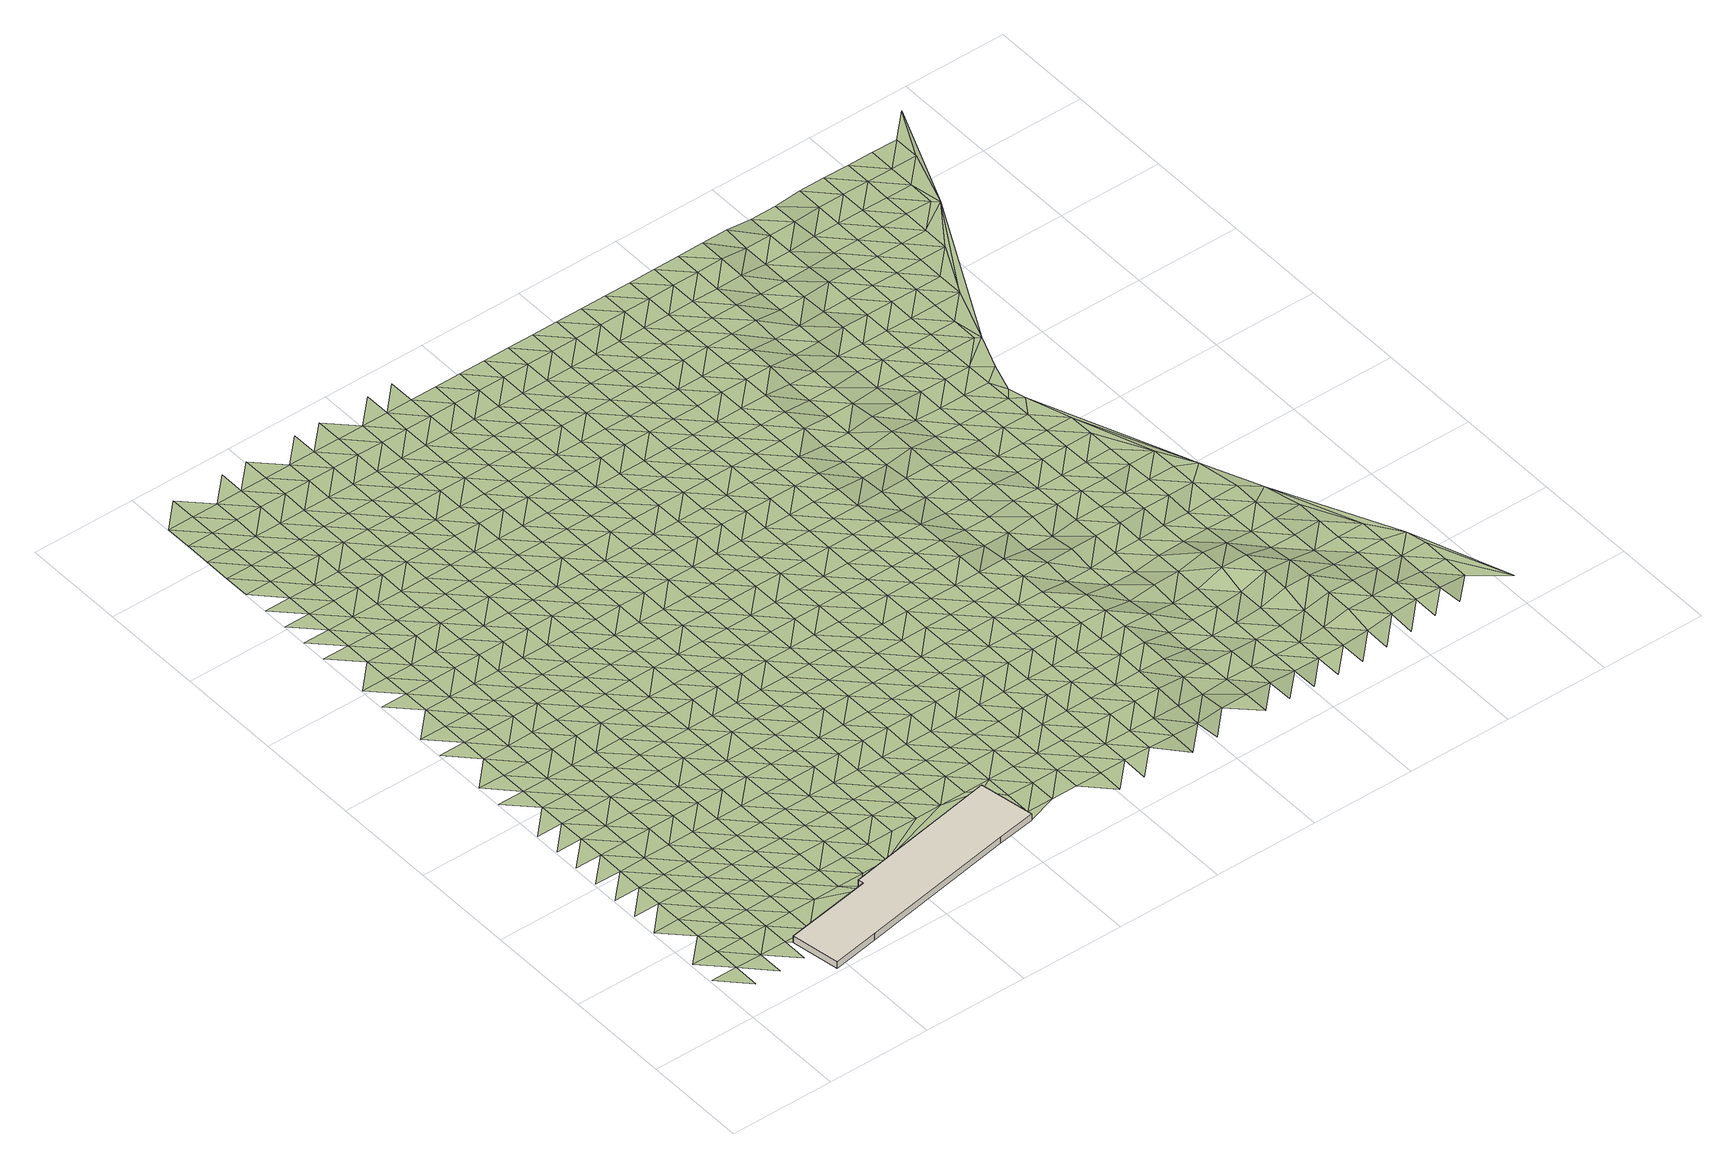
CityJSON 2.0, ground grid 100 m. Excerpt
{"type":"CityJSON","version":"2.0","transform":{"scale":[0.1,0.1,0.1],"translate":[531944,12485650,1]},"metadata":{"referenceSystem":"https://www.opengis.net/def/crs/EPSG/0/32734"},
"CityObjects":{
"building1":{"type":"Building","attributes":{"building":"industrial","building:levels":2,"building_height":6.9,"plus_code":"4FRW3FCF+R7P","ground_height":4.25,"roof_height":11.15},"geometry":[{"type":"Solid","lod":"1","boundaries":[[[[0,1,2,3]],[[1,4,5,2]],[[4,6,7,5]],[[6,8,9,7]],[[8,10,11,9]],[[10,12,13,11]],[[12,14,15,13]],[[14,0,3,15]],[[3,2,5,7,9,11,13,15]],[[14,12,10,8,6,4,1,0]]]]}]},
"terrain1":{"type":"TINRelief","geometry":[{"type":"CompositeSurface","lod":"1","boundaries":[[[16,17,18]],[[19,20,16]],[[20,19,21]],[[16,22,19]],[[23,21,24]],[[22,16,25]],[[23,24,26]],[[19,27,21]],[[27,19,22]],[[28,26,29]],[[24,21,30]],[[30,21,27]],[[31,29,32]],[[24,33,26]],[[33,24,30]],[[34,27,22]],[[35,32,36]],[[37,38,22]],[[26,39,29]],[[30,27,34]],[[39,26,33]],[[22,38,34]],[[40,41,36]],[[29,42,32]],[[33,30,43]],[[42,29,39]],[[44,45,40]],[[34,43,30]],[[32,46,36]],[[39,33,47]],[[46,32,42]],[[48,38,12]],[[38,48,34]],[[49,50,44]],[[33,43,47]],[[36,51,40]],[[42,39,52]],[[46,51,36]],[[43,34,53]],[[47,52,39]],[[40,54,44]],[[49,55,56]],[[53,34,48]],[[46,42,57]],[[54,40,51]],[[47,43,58]],[[52,57,42]],[[44,59,49]],[[55,60,61]],[[53,58,43]],[[59,44,54]],[[51,46,62]],[[63,52,47]],[[61,60,64]],[[57,65,46]],[[55,49,66]],[[58,63,47]],[[51,62,54]],[[48,67,53]],[[66,49,59]],[[46,65,62]],[[68,48,12]],[[57,52,69]],[[60,55,70]],[[58,53,67]],[[71,72,64]],[[63,69,52]],[[70,55,66]],[[59,54,73]],[[74,65,57]],[[54,62,75]],[[60,76,64]],[[63,58,77]],[[78,79,71]],[[69,74,57]],[[66,59,73]],[[76,60,70]],[[54,75,73]],[[67,77,58]],[[80,79,78]],[[48,68,67]],[[65,81,62]],[[71,64,82]],[[69,63,83]],[[74,84,65]],[[70,66,85]],[[82,64,76]],[[63,77,83]],[[81,75,62]],[[73,85,66]],[[65,84,81]],[[71,86,78]],[[74,69,87]],[[80,88,89]],[[90,77,67]],[[86,71,82]],[[83,87,69]],[[76,70,91]],[[75,92,73]],[[85,93,70]],[[78,94,80]],[[84,74,95]],[[88,96,97]],[[75,81,92]],[[76,91,82]],[[83,77,98]],[[70,93,91]],[[94,78,86]],[[87,95,74]],[[68,90,67]],[[99,85,73]],[[97,96,100]],[[98,77,90]],[[88,80,101]],[[99,73,92]],[[84,102,81]],[[103,87,83]],[[101,80,94]],[[95,104,84]],[[105,93,85]],[[86,82,106]],[[82,91,107]],[[103,83,98]],[[96,88,108]],[[92,81,102]],[[68,109,90]],[[110,111,100]],[[99,105,85]],[[84,104,102]],[[94,86,106]],[[95,87,112]],[[108,88,101]],[[82,107,106]],[[98,90,113]],[[113,90,109]],[[112,87,103]],[[93,114,91]],[[96,115,100]],[[92,116,99]],[[117,118,110]],[[105,119,93]],[[101,94,120]],[[121,104,95]],[[115,96,108]],[[116,92,102]],[[114,107,91]],[[93,119,114]],[[106,120,94]],[[121,95,112]],[[110,100,122]],[[123,105,99]],[[103,98,124]],[[125,117,126]],[[113,127,98]],[[122,100,115]],[[123,99,116]],[[108,101,128]],[[104,129,102]],[[112,103,124]],[[120,130,101]],[[131,104,121]],[[98,127,124]],[[110,132,117]],[[119,105,133]],[[134,106,107]],[[113,109,135]],[[126,136,137]],[[107,114,138]],[[108,128,115]],[[116,102,129]],[[132,110,122]],[[133,105,123]],[[101,130,128]],[[104,131,129]],[[139,140,141]],[[106,134,120]],[[121,112,142]],[[107,138,134]],[[117,143,126]],[[127,113,135]],[[136,141,140]],[[142,112,124]],[[114,119,144]],[[132,143,117]],[[133,145,119]],[[146,139,147]],[[122,115,148]],[[123,116,149]],[[150,130,120]],[[131,121,151]],[[115,128,152]],[[129,153,116]],[[136,126,154]],[[138,114,144]],[[127,155,124]],[[139,141,147]],[[119,145,144]],[[120,134,150]],[[151,121,142]],[[132,122,148]],[[149,133,123]],[[143,154,126]],[[115,152,148]],[[149,116,153]],[[155,127,135]],[[156,146,157]],[[141,136,158]],[[130,159,128]],[[138,160,134]],[[129,131,161]],[[142,124,162]],[[147,157,146]],[[150,163,130]],[[131,151,164]],[[143,132,165]],[[166,145,133]],[[154,158,136]],[[160,138,144]],[[162,124,155]],[[167,156,168]],[[159,152,128]],[[129,161,153]],[[148,165,132]],[[133,149,166]],[[130,163,159]],[[131,164,161]],[[141,169,147]],[[170,150,134]],[[142,171,151]],[[157,168,156]],[[144,145,172]],[[158,169,141]],[[170,134,160]],[[142,162,171]],[[154,143,173]],[[149,153,174]],[[135,175,155]],[[165,176,143]],[[145,166,172]],[[157,147,177]],[[178,148,152]],[[150,179,163]],[[151,180,164]],[[168,181,167]],[[152,159,182]],[[174,153,161]],[[154,173,158]],[[160,144,183]],[[169,177,147]],[[143,176,173]],[[150,170,179]],[[171,180,151]],[[148,178,165]],[[166,149,184]],[[162,155,185]],[[186,167,181]],[[172,183,144]],[[152,182,178]],[[157,187,168]],[[188,161,164]],[[174,184,149]],[[109,189,135]],[[163,190,159]],[[170,160,191]],[[171,162,185]],[[177,187,157]],[[163,179,192]],[[164,180,188]],[[155,175,185]],[[169,158,193]],[[194,176,165]],[[166,195,172]],[[158,173,196]],[[183,191,160]],[[197,175,135]],[[181,168,198]],[[182,159,190]],[[161,199,174]],[[165,178,194]],[[163,192,190]],[[184,195,166]],[[177,169,193]],[[170,200,179]],[[201,180,171]],[[187,198,168]],[[158,196,193]],[[199,161,188]],[[202,183,172]],[[170,191,200]],[[201,171,185]],[[181,203,186]],[[176,204,173]],[[182,205,178]],[[194,206,176]],[[195,202,172]],[[187,177,207]],[[184,174,208]],[[209,192,179]],[[181,198,203]],[[205,182,190]],[[174,199,210]],[[204,196,173]],[[211,191,183]],[[188,180,212]],[[185,175,197]],[[193,207,177]],[[176,206,204]],[[209,179,200]],[[213,180,201]],[[194,178,214]],[[184,208,195]],[[202,211,183]],[[174,210,208]],[[197,135,215]],[[199,188,212]],[[214,178,205]],[[213,212,180]],[[198,187,216]],[[190,192,217]],[[200,191,218]],[[185,219,201]],[[207,220,187]],[[221,192,209]],[[222,193,196]],[[206,194,223]],[[196,204,224]],[[211,218,191]],[[197,219,185]],[[198,216,203]],[[225,202,195]],[[190,217,205]],[[199,226,210]],[[187,220,216]],[[223,194,214]],[[195,208,227]],[[192,221,217]],[[193,222,207]],[[228,209,200]],[[201,229,213]],[[196,224,222]],[[226,199,212]],[[202,225,211]],[[195,227,225]],[[218,228,200]],[[219,229,201]],[[204,206,230]],[[210,231,208]],[[223,232,206]],[[233,220,207]],[[214,205,234]],[[221,209,235]],[[203,216,236]],[[205,217,237]],[[215,135,189]],[[210,226,231]],[[224,204,230]],[[212,213,238]],[[219,197,215]],[[207,222,233]],[[206,232,230]],[[228,235,209]],[[229,239,213]],[[234,223,214]],[[240,227,208]],[[218,211,241]],[[203,236,242]],[[211,225,243]],[[205,237,234]],[[226,212,238]],[[240,208,231]],[[238,213,239]],[[220,244,216]],[[224,245,222]],[[221,246,217]],[[228,218,241]],[[247,229,219]],[[233,248,220]],[[211,243,241]],[[235,249,221]],[[250,232,223]],[[245,224,230]],[[219,215,247]],[[244,236,216]],[[225,227,251]],[[246,237,217]],[[226,252,231]],[[220,248,244]],[[223,234,250]],[[253,227,240]],[[221,249,246]],[[254,233,222]],[[235,228,255]],[[239,229,256]],[[238,252,226]],[[230,232,257]],[[251,243,225]],[[254,222,245]],[[227,253,251]],[[255,228,241]],[[256,229,247]],[[237,258,234]],[[240,231,259]],[[232,250,257]],[[233,260,248]],[[249,235,261]],[[236,244,262]],[[237,246,258]],[[252,259,231]],[[245,230,263]],[[243,264,241]],[[265,238,239]],[[233,254,260]],[[261,235,255]],[[256,266,239]],[[250,234,267]],[[240,268,253]],[[247,215,269]],[[236,262,270]],[[257,263,230]],[[243,251,264]],[[271,246,249]],[[238,265,252]],[[234,258,267]],[[259,268,240]],[[265,239,266]],[[248,272,244]],[[254,245,273]],[[274,255,241]],[[269,256,247]],[[248,260,275]],[[271,249,261]],[[269,215,276]],[[215,189,276]],[[250,277,257]],[[263,273,245]],[[274,241,264]],[[262,244,272]],[[251,253,278]],[[258,246,279]],[[248,275,272]],[[267,277,250]],[[268,280,253]],[[254,281,260]],[[261,255,282]],[[259,252,283]],[[284,266,256]],[[279,246,271]],[[252,265,285]],[[286,263,257]],[[264,251,278]],[[254,273,281]],[[253,280,278]],[[274,282,255]],[[256,269,284]],[[262,287,270]],[[288,267,258]],[[268,259,283]],[[277,286,257]],[[252,285,283]],[[189,289,290]],[[291,275,260]],[[287,262,272]],[[288,258,279]],[[292,273,263]],[[264,293,274]],[[271,261,294]],[[265,266,295]],[[276,296,269]],[[291,260,281]],[[276,189,296]],[[282,297,261]],[[266,284,298]],[[189,290,299]],[[277,267,300]],[[280,268,301]],[[286,292,263]],[[293,264,278]],[[279,271,294]],[[295,285,265]],[[302,290,289]],[[267,288,300]],[[294,261,297]],[[283,301,268]],[[295,266,298]],[[189,299,296]],[[272,275,303]],[[281,273,304]],[[269,305,284]],[[306,275,291]],[[286,277,307]],[[282,274,308]],[[292,304,273]],[[274,293,309]],[[296,305,269]],[[272,303,287]],[[288,279,310]],[[278,280,311]],[[299,290,312]],[[275,306,303]],[[300,307,277]],[[301,313,280]],[[314,291,281]],[[315,283,285]],[[282,308,297]],[[284,316,298]],[[294,310,279]],[[285,295,317]],[[274,309,308]],[[293,278,311]],[[296,299,312]],[[304,314,281]],[[280,313,311]],[[284,305,316]],[[312,290,302]],[[292,286,318]],[[283,315,301]],[[307,319,286]],[[285,317,315]],[[306,291,320]],[[321,300,288]],[[287,303,322]],[[310,323,288]],[[292,318,304]],[[293,324,309]],[[294,297,325]],[[295,298,326]],[[314,320,291]],[[286,319,318]],[[297,308,327]],[[298,316,328]],[[300,321,307]],[[329,313,301]],[[305,296,330]],[[287,322,331]],[[288,323,321]],[[324,293,311]],[[312,332,296]],[[310,294,325]],[[317,295,326]],[[329,301,315]],[[325,297,327]],[[326,298,328]],[[306,333,303]],[[309,334,308]],[[316,305,330]],[[320,335,306]],[[296,332,330]],[[314,304,336]],[[337,319,307]],[[313,338,311]],[[304,318,339]],[[309,324,334]],[[333,322,303]],[[323,310,340]],[[317,341,315]],[[342,312,302]],[[306,335,333]],[[307,321,337]],[[329,338,313]],[[320,314,336]],[[343,327,308]],[[344,328,316]],[[304,339,336]],[[340,310,325]],[[341,317,326]],[[345,324,311]],[[312,342,332]],[[343,308,334]],[[344,316,330]],[[342,302,346]],[[319,347,318]],[[323,348,321]],[[349,329,315]],[[337,350,319]],[[338,345,311]],[[335,320,351]],[[322,333,352]],[[348,323,340]],[[349,315,341]],[[347,339,318]],[[334,324,353]],[[325,327,354]],[[326,328,355]],[[330,332,356]],[[336,351,320]],[[319,350,347]],[[357,327,343]],[[358,328,344]],[[337,321,359]],[[338,329,360]],[[322,352,361]],[[345,353,324]],[[342,356,332]],[[340,325,354]],[[341,326,355]],[[359,321,348]],[[329,349,360]],[[354,327,357]],[[355,328,358]],[[335,362,333]],[[363,343,334]],[[364,344,330]],[[351,365,335]],[[366,336,339]],[[350,337,367]],[[345,338,368]],[[346,369,342]],[[339,347,370]],[[353,363,334]],[[356,364,330]],[[352,333,362]],[[348,340,371]],[[349,341,372]],[[335,365,362]],[[367,337,359]],[[360,368,338]],[[369,346,373]],[[336,366,351]],[[357,343,374]],[[358,344,375]],[[339,370,366]],[[354,371,340]],[[355,372,341]],[[342,376,356]],[[363,374,343]],[[364,375,344]],[[377,361,352]],[[347,350,378]],[[353,345,379]],[[349,380,360]],[[367,381,350]],[[368,382,345]],[[342,369,376]],[[383,365,351]],[[359,348,384]],[[357,385,354]],[[377,352,362]],[[371,386,348]],[[372,380,349]],[[370,347,378]],[[353,379,363]],[[355,358,387]],[[351,366,383]],[[350,381,378]],[[345,382,379]],[[374,385,357]],[[375,388,358]],[[384,367,359]],[[389,368,360]],[[356,390,364]],[[348,386,384]],[[356,376,391]],[[392,371,354]],[[372,355,387]],[[369,373,393]],[[389,360,380]],[[387,358,388]],[[362,365,394]],[[370,395,366]],[[383,396,365]],[[385,392,354]],[[356,391,390]],[[397,381,367]],[[398,382,368]],[[374,363,399]],[[400,375,364]],[[376,369,393]],[[395,370,378]],[[363,379,401]],[[362,394,377]],[[402,386,371]],[[380,372,403]],[[365,396,394]],[[367,384,397]],[[389,398,368]],[[404,383,366]],[[385,374,399]],[[375,400,388]],[[392,402,371]],[[363,401,399]],[[403,372,387]],[[364,390,400]],[[378,381,405]],[[391,376,406]],[[404,366,395]],[[382,407,379]],[[384,386,408]],[[409,389,380]],[[381,397,405]],[[398,410,382]],[[406,376,393]],[[383,411,396]],[[392,385,412]],[[377,394,413]],[[402,408,386]],[[409,380,403]],[[395,378,414]],[[407,401,379]],[[387,388,415]],[[390,391,416]],[[383,404,411]],[[382,410,407]],[[399,412,385]],[[388,400,417]],[[397,384,418]],[[398,389,419]],[[377,413,420]],[[405,414,378]],[[406,416,391]],[[403,387,415]],[[421,393,422]],[[408,418,384]],[[389,409,419]],[[415,388,417]],[[396,423,394]],[[404,395,424]],[[402,392,425]],[[396,411,426]],[[412,427,392]],[[405,397,428]],[[410,398,429]],[[430,399,401]],[[400,390,431]],[[393,421,406]],[[414,424,395]],[[401,407,432]],[[390,416,433]],[[423,413,394]],[[402,425,408]],[[409,403,434]],[[396,426,423]],[[418,428,397]],[[392,427,425]],[[419,429,398]],[[404,435,411]],[[399,430,412]],[[431,417,400]],[[415,434,403]],[[401,432,430]],[[390,433,431]],[[436,414,405]],[[437,407,410]],[[404,424,435]],[[416,406,438]],[[428,436,405]],[[410,429,437]],[[406,421,439]],[[440,426,411]],[[418,408,441]],[[442,419,409]],[[443,427,412]],[[413,423,444]],[[408,425,445]],[[434,446,409]],[[447,424,414]],[[432,407,448]],[[415,417,449]],[[438,433,416]],[[440,411,435]],[[412,430,443]],[[450,417,431]],[[438,406,439]],[[428,418,441]],[[413,444,451]],[[436,447,414]],[[408,445,441]],[[448,407,437]],[[409,446,442]],[[452,429,419]],[[434,415,449]],[[449,417,450]],[[426,453,423]],[[435,424,454]],[[427,455,425]],[[432,456,430]],[[457,426,440]],[[443,458,427]],[[436,428,459]],[[460,431,433]],[[439,421,461]],[[447,454,424]],[[419,442,452]],[[456,432,448]],[[433,438,462]],[[444,423,453]],[[437,429,463]],[[455,445,425]],[[446,434,464]],[[426,457,453]],[[441,459,428]],[[427,458,455]],[[461,421,465]],[[466,440,435]],[[443,430,467]],[[431,460,450]],[[464,434,449]],[[433,462,460]],[[448,437,463]],[[454,466,435]],[[463,429,452]],[[467,430,456]],[[447,436,468]],[[446,469,442]],[[438,439,470]],[[459,471,436]],[[439,461,472]],[[457,440,473]],[[474,441,445]],[[458,443,475]],[[476,444,453]],[[445,455,477]],[[469,446,464]],[[447,468,454]],[[456,448,478]],[[479,449,450]],[[462,438,470]],[[466,473,440]],[[436,471,468]],[[475,443,467]],[[460,480,450]],[[470,439,472]],[[441,474,459]],[[442,481,452]],[[463,478,448]],[[445,477,474]],[[449,479,464]],[[461,465,482]],[[481,442,469]],[[479,450,480]],[[453,457,483]],[[458,484,455]],[[462,485,460]],[[473,486,457]],[[475,487,458]],[[466,454,488]],[[489,471,459]],[[452,490,463]],[[467,456,491]],[[472,461,482]],[[454,468,492]],[[478,493,456]],[[485,462,470]],[[453,483,476]],[[477,455,484]],[[457,486,483]],[[459,474,489]],[[490,452,481]],[[458,487,484]],[[473,466,488]],[[469,464,494]],[[491,475,467]],[[480,460,495]],[[454,492,488]],[[464,479,496]],[[456,493,491]],[[478,463,497]],[[495,460,485]],[[471,498,468]],[[477,499,474]],[[481,469,494]],[[500,470,472]],[[489,501,471]],[[497,463,490]],[[464,496,494]],[[482,502,472]],[[486,473,503]],[[504,487,475]],[[476,483,505]],[[499,477,484]],[[498,492,468]],[[493,478,506]],[[479,480,507]],[[470,500,485]],[[488,503,473]],[[471,501,498]],[[475,491,504]],[[480,495,508]],[[500,472,502]],[[489,474,509]],[[490,481,510]],[[506,478,497]],[[507,496,479]],[[511,482,512]],[[509,474,499]],[[510,481,494]],[[507,480,508]],[[486,513,483]],[[484,487,514]],[[493,515,491]],[[503,516,486]],[[487,504,517]],[[518,488,492]],[[501,489,519]],[[497,490,520]],[[495,485,521]],[[492,498,522]],[[493,506,515]],[[485,500,523]],[[513,505,483]],[[484,514,499]],[[496,524,494]],[[525,502,482]],[[486,516,513]],[[519,489,509]],[[520,490,510]],[[487,517,514]],[[488,518,503]],[[491,526,504]],[[508,495,521]],[[492,522,518]],[[496,507,524]],[[485,523,521]],[[527,506,497]],[[526,491,515]],[[482,511,525]],[[498,501,528]],[[529,510,494]],[[500,502,530]],[[519,531,501]],[[527,497,520]],[[532,516,503]],[[509,499,533]],[[504,534,517]],[[505,513,535]],[[499,514,536]],[[529,494,524]],[[522,498,528]],[[515,506,537]],[[507,508,538]],[[530,523,500]],[[503,518,532]],[[501,531,528]],[[504,526,534]],[[521,539,508]],[[530,502,525]],[[533,519,509]],[[520,510,540]],[[537,506,527]],[[499,536,533]],[[524,507,538]],[[529,540,510]],[[538,508,539]],[[516,541,513]],[[522,542,518]],[[517,543,514]],[[526,515,544]],[[532,545,516]],[[517,534,546]],[[547,531,519]],[[548,521,523]],[[525,511,549]],[[542,522,528]],[[515,537,544]],[[523,530,550]],[[535,513,541]],[[543,536,514]],[[527,520,551]],[[524,552,529]],[[516,545,541]],[[519,533,547]],[[517,546,543]],[[540,553,520]],[[554,549,511]],[[555,532,518]],[[534,526,556]],[[552,524,538]],[[523,550,548]],[[528,531,557]],[[551,537,527]],[[558,539,521]],[[530,525,559]],[[555,518,542]],[[551,520,553]],[[556,526,544]],[[536,560,533]],[[531,547,557]],[[549,559,525]],[[532,561,545]],[[540,529,562]],[[546,534,563]],[[564,535,541]],[[536,543,560]],[[529,552,565]],[[521,548,558]],[[542,528,566]],[[544,537,567]],[[538,539,568]],[[569,550,530]],[[532,555,561]],[[563,534,556]],[[547,533,570]],[[540,562,553]],[[557,566,528]],[[537,551,567]],[[529,565,562]],[[559,569,530]],[[571,543,546]],[[552,538,568]],[[572,549,554]],[[533,560,570]],[[568,539,558]],[[541,545,573]],[[555,542,574]],[[575,556,544]],[[548,550,576]],[[545,561,577]],[[571,546,563]],[[547,578,557]],[[549,572,559]],[[566,574,542]],[[575,544,567]],[[569,576,550]],[[541,573,564]],[[551,553,579]],[[560,543,580]],[[552,581,565]],[[545,577,573]],[[570,578,547]],[[553,562,582]],[[555,583,561]],[[563,556,584]],[[558,548,585]],[[580,543,571]],[[581,552,568]],[[586,566,557]],[[567,551,579]],[[555,574,583]],[[579,553,582]],[[575,584,556]],[[576,585,548]],[[587,570,560]],[[565,588,562]],[[569,559,589]],[[578,586,557]],[[559,572,590]],[[591,577,561]],[[558,592,568]],[[564,573,593]],[[587,560,580]],[[565,581,588]],[[594,574,566]],[[567,595,575]],[[571,563,596]],[[576,569,589]],[[591,561,583]],[[584,597,563]],[[585,592,558]],[[559,590,589]],[[578,570,598]],[[599,582,562]],[[586,594,566]],[[595,567,579]],[[580,571,596]],[[600,581,568]],[[572,601,602]],[[570,587,598]],[[599,562,588]],[[596,563,597]],[[577,603,573]],[[583,574,604]],[[585,576,605]],[[606,577,591]],[[592,600,568]],[[586,578,607]],[[584,575,608]],[[602,590,572]],[[594,604,574]],[[575,595,609]],[[589,605,576]],[[603,593,573]],[[579,582,610]],[[587,580,611]],[[588,581,612]],[[577,606,603]],[[598,607,578]],[[613,582,599]],[[614,591,583]],[[584,608,597]],[[615,592,585]],[[596,611,580]],[[600,612,581]],[[575,609,608]],[[595,579,610]],[[604,614,583]],[[610,582,613]],[[615,585,605]],[[594,586,616]],[[617,599,588]],[[618,589,590]],[[607,619,586]],[[590,602,620]],[[606,591,621]],[[622,598,587]],[[600,592,623]],[[593,603,624]],[[611,625,587]],[[612,617,588]],[[594,616,604]],[[595,626,609]],[[596,597,627]],[[589,618,605]],[[614,621,591]],[[586,619,616]],[[597,608,628]],[[623,592,615]],[[590,620,618]],[[598,622,607]],[[613,599,629]],[[626,595,610]],[[587,625,622]],[[611,596,627]],[[630,612,600]],[[602,631,632]],[[617,629,599]],[[627,597,628]],[[606,633,603]],[[609,634,608]],[[621,635,606]],[[600,623,630]],[[614,604,636]],[[637,619,607]],[[610,613,638]],[[615,605,639]],[[620,602,632]],[[604,616,640]],[[609,626,634]],[[605,618,641]],[[624,603,633]],[[625,611,642]],[[617,612,643]],[[606,635,633]],[[607,622,637]],[[629,638,613]],[[621,614,636]],[[644,628,608]],[[639,623,615]],[[604,640,636]],[[642,611,627]],[[643,612,630]],[[639,605,641]],[[645,626,610]],[[620,646,618]],[[644,608,634]],[[619,647,616]],[[625,648,622]],[[637,649,619]],[[638,645,610]],[[646,620,632]],[[635,621,650]],[[629,617,651]],[[652,624,633]],[[648,625,642]],[[643,653,617]],[[647,640,616]],[[634,626,654]],[[627,628,655]],[[630,623,656]],[[641,618,657]],[[636,650,621]],[[619,649,647]],[[658,628,644]],[[623,639,659]],[[637,622,660]],[[629,651,638]],[[645,654,626]],[[617,653,651]],[[657,618,646]],[[642,627,655]],[[656,643,630]],[[661,632,662]],[[660,622,648]],[[655,628,658]],[[656,623,659]],[[635,663,633]],[[664,644,634]],[[650,665,635]],[[666,636,640]],[[649,637,667]],[[639,641,668]],[[632,661,646]],[[640,647,669]],[[654,664,634]],[[641,657,670]],[[652,633,663]],[[645,638,671]],[[648,642,672]],[[673,653,643]],[[635,665,663]],[[667,637,660]],[[638,651,674]],[[636,666,650]],[[658,644,675]],[[659,639,668]],[[640,669,666]],[[655,672,642]],[[643,656,673]],[[668,641,670]],[[654,645,671]],[[638,674,671]],[[664,675,644]],[[647,649,676]],[[657,646,677]],[[667,678,649]],[[646,661,679]],[[680,665,650]],[[660,648,681]],[[655,658,682]],[[653,683,651]],[[659,684,656]],[[685,652,663]],[[672,686,648]],[[653,673,687]],[[669,647,676]],[[664,654,688]],[[670,657,677]],[[650,666,680]],[[649,678,676]],[[675,682,658]],[[684,659,668]],[[646,679,677]],[[681,667,660]],[[683,674,651]],[[671,688,654]],[[648,686,681]],[[653,687,683]],[[689,672,655]],[[656,690,673]],[[661,691,692]],[[665,693,663]],[[669,694,666]],[[695,675,664]],[[680,696,665]],[[682,689,655]],[[690,656,684]],[[697,678,667]],[[698,668,670]],[[692,679,661]],[[694,669,676]],[[695,664,688]],[[677,699,670]],[[685,663,693]],[[700,686,672]],[[701,671,674]],[[673,702,687]],[[665,696,693]],[[667,681,697]],[[674,683,703]],[[704,680,666]],[[682,675,705]],[[668,698,684]],[[689,700,672]],[[673,690,702]],[[698,670,699]],[[676,678,706]],[[671,701,688]],[[704,666,694]],[[674,703,701]],[[705,675,695]],[[681,686,707]],[[708,677,679]],[[678,697,706]],[[679,692,709]],[[680,710,696]],[[687,711,683]],[[712,689,682]],[[713,685,693]],[[700,707,686]],[[687,702,714]],[[694,676,715]],[[690,684,716]],[[680,704,710]],[[682,705,712]],[[684,698,717]],[[679,709,708]],[[697,681,718]],[[703,683,711]],[[695,688,719]],[[720,699,677]],[[706,715,676]],[[721,688,701]],[[687,714,711]],[[700,689,722]],[[702,690,716]],[[692,723,724]],[[707,718,681]],[[684,717,716]],[[693,696,725]],[[704,694,726]],[[719,705,695]],[[696,710,727]],[[719,688,721]],[[722,689,712]],[[677,708,720]],[[706,697,728]],[[703,729,701]],[[698,699,730]],[[709,692,724]],[[715,726,694]],[[693,725,713]],[[731,714,702]],[[696,727,725]],[[718,728,697]],[[729,703,711]],[[704,732,710]],[[707,700,733]],[[730,717,698]],[[722,734,700]],[[731,702,716]],[[730,699,720]],[[735,715,706]],[[721,701,736]],[[712,705,737]],[[709,738,708]],[[704,726,732]],[[705,719,739]],[[707,733,718]],[[728,735,706]],[[736,701,729]],[[700,734,733]],[[738,709,724]],[[740,727,710]],[[711,714,741]],[[737,722,712]],[[717,742,716]],[[713,725,743]],[[744,714,731]],[[737,705,739]],[[745,726,715]],[[708,746,720]],[[740,710,732]],[[717,730,742]],[[711,741,729]],[[719,721,747]],[[735,745,715]],[[721,736,748]],[[714,744,741]],[[746,708,738]],[[728,718,749]],[[750,734,722]],[[751,731,716]],[[752,724,753]],[[718,733,754]],[[727,755,725]],[[732,726,756]],[[739,719,747]],[[720,757,730]],[[758,727,740]],[[747,721,748]],[[722,737,750]],[[751,716,742]],[[728,749,735]],[[724,752,738]],[[745,756,726]],[[718,754,749]],[[757,720,746]],[[755,743,725]],[[736,729,759]],[[744,731,760]],[[727,758,755]],[[729,741,761]],[[762,740,732]],[[734,763,733]],[[739,764,737]],[[742,730,765]],[[734,750,766]],[[751,760,731]],[[748,736,759]],[[756,762,732]],[[729,761,759]],[[764,739,747]],[[765,730,757]],[[745,735,767]],[[763,754,733]],[[746,738,768]],[[735,749,769]],[[734,766,763]],[[738,752,770]],[[758,740,771]],[[744,772,741]],[[737,773,750]],[[751,742,774]],[[743,755,775]],[[760,776,744]],[[745,767,756]],[[757,746,768]],[[762,771,740]],[[735,769,767]],[[773,737,764]],[[774,742,765]],[[738,770,768]],[[754,777,749]],[[772,761,741]],[[747,748,778]],[[759,779,748]],[[744,776,772]],[[766,750,780]],[[752,781,782]],[[777,754,763]],[[758,783,755]],[[764,747,778]],[[784,760,751]],[[765,757,785]],[[771,786,758]],[[778,748,779]],[[780,750,773]],[[751,774,787]],[[762,756,788]],[[789,769,749]],[[782,770,752]],[[756,767,790]],[[768,785,757]],[[775,755,783]],[[791,759,761]],[[760,784,776]],[[758,786,783]],[[789,749,777]],[[761,772,792]],[[751,787,784]],[[771,762,788]],[[763,766,793]],[[773,764,794]],[[756,790,788]],[[766,780,795]],[[791,779,759]],[[765,796,774]],[[761,792,791]],[[778,794,764]],[[785,797,765]],[[780,773,798]],[[769,799,767]],[[777,763,793]],[[772,776,800]],[[801,768,770]],[[802,769,789]],[[766,795,793]],[[770,782,803]],[[786,771,804]],[[791,778,779]],[[787,774,796]],[[794,798,773]],[[805,775,783]],[[776,784,800]],[[765,797,796]],[[799,790,767]],[[795,780,806]],[[768,801,785]],[[798,806,780]],[[788,804,771]],[[769,802,799]],[[770,803,801]],[[792,772,807]],[[808,789,777]],[[791,794,778]],[[784,787,809]],[[782,810,811]],[[772,800,807]],[[808,777,793]],[[792,807,791]],[[786,812,783]],[[807,798,794]],[[813,797,785]],[[804,814,786]],[[796,809,787]],[[791,807,794]],[[806,815,795]],[[816,788,790]],[[802,789,817]],[[803,782,811]],[[818,800,784]],[[790,799,819]],[[793,795,815]],[[785,801,813]],[[805,783,812]],[[786,814,812]],[[808,817,789]],[[818,784,809]],[[800,818,807]],[[788,816,804]],[[796,797,820]],[[790,819,816]],[[803,821,801]],[[813,820,797]],[[799,802,822]],[[796,820,809]],[[817,823,802]],[[821,803,811]],[[824,814,804]],[[793,825,808]],[[809,820,818]],[[826,805,812]],[[819,799,822]],[[827,793,815]],[[813,801,828]],[[804,816,824]],[[802,823,822]],[[825,817,808]],[[829,801,821]],[[818,820,828]],[[813,828,820]],[[829,828,801]],[[827,825,793]],[[812,814,830]],[[819,831,816]],[[824,832,814]],[[833,821,811]],[[823,817,834]],[[831,819,822]],[[826,812,830]],[[814,832,830]],[[834,817,825]],[[833,829,821]],[[835,824,816]],[[828,829,833]],[[835,816,831]],[[836,822,823]],[[825,827,834]],[[834,837,823]],[[824,838,832]],[[839,826,830]],[[831,822,836]],[[824,835,838]],[[823,837,836]],[[830,832,840]],[[835,831,841]],[[832,838,842]],[[834,827,843]],[[836,841,831]],[[830,840,839]],[[834,843,837]],[[832,842,840]],[[835,844,838]],[[837,843,836]],[[835,841,844]],[[845,842,838]],[[839,840,846]],[[841,836,847]],[[845,838,844]],[[836,843,847]],[[842,848,840]],[[844,841,849]],[[850,842,845]],[[847,849,841]],[[848,846,840]],[[842,850,848]],[[851,845,844]],[[849,851,844]],[[850,845,852]],[[853,847,843]],[[827,854,843]],[[846,848,855]],[[851,852,845]],[[847,853,849]],[[850,856,848]],[[851,849,853]],[[852,857,850]],[[855,848,856]],[[850,857,856]],[[858,852,851]],[[851,853,858]],[[857,852,859]],[[854,853,843]],[[860,855,856]],[[859,852,858]],[[857,861,856]],[[859,862,857]],[[860,856,861]],[[857,862,861]],[[858,853,854]],[[863,859,858]],[[863,862,859]],[[864,860,861]],[[863,858,854]],[[865,861,862]],[[865,862,863]],[[864,861,866]],[[863,854,865]],[[866,861,865]],[[867,864,866]],[[854,868,865]],[[865,868,866]],[[867,866,869]],[[866,868,869]],[[870,868,854]],[[868,870,869]]]}]}
},
"vertices":[
[1336,88,32],[2852,361,32],[2852,361,102],[1336,88,102],[3226,424,32],[3226,424,102],[3129,951,32],[3129,951,102],[1634,676,32],[1634,676,102],[1644,620,32],[1644,620,102],[801,476,32],[801,476,102],[884,8,32],[884,8,102],
[254,522,34],[4,522,34],[254,272,33],[254,772,32],[4,772,32],[254,1022,29],[505,522,33],[4,1272,27],[254,1272,29],[505,272,33],[254,1522,28],[505,772,32],[4,1522,28],[254,1772,28],[505,1022,28],[4,1772,28],[254,2022,29],[505,1272,28],[756,772,31],[4,2022,30],[254,2272,28],[756,272,32],[756,522,32],[505,1522,28],[254,2522,26],[4,2272,29],[505,1772,28],[756,1022,30],[254,2772,23],[4,2522,26],[505,2022,30],[756,1272,29],[1006,522,33],[254,3022,21],[4,2772,23],[505,2272,29],[756,1522,29],[1006,772,33],[505,2522,26],[254,3272,19],[4,3272,19],[756,1772,29],[1006,1022,31],[505,2772,24],[254,3522,19],[4,3522,19],[756,2272,28],[1006,1272,30],[254,3777,19],[756,2022,30],[505,3022,22],[1257,772,33],[1644,620,33],[1006,1522,30],[505,3272,19],[254,4027,20],[4,4027,20],[756,2772,25],[1006,1772,30],[756,2522,26],[505,3522,19],[1257,1022,32],[254,4277,20],[4,4277,21],[254,4527,21],[1006,2272,29],[505,3777,19],[1257,1272,30],[1006,2022,31],[756,3022,23],[505,4027,21],[1257,1522,30],[254,4777,21],[4,4777,21],[1508,772,33],[756,3522,19],[1006,2522,26],[756,3272,20],[505,4277,21],[1257,1772,31],[254,5027,20],[4,5027,20],[1508,1022,33],[1006,2772,26],[254,5277,17],[505,4527,21],[1257,2272,29],[1508,1272,31],[1257,2022,31],[1006,3022,24],[756,4027,21],[756,3777,20],[505,4777,22],[1634,676,34],[254,5527,14],[4,5527,14],[1508,1522,30],[1759,772,34],[1006,3522,20],[505,5027,21],[1257,2522,27],[254,5777,13],[4,5777,13],[1006,3272,21],[756,4277,20],[1508,1772,31],[505,5277,17],[1257,2772,28],[1759,1272,31],[4,6027,12],[254,6027,12],[1759,1022,33],[756,4777,22],[1508,2272,30],[756,4527,22],[1508,2022,32],[505,5527,13],[1257,3022,26],[1006,4027,21],[2009,772,34],[254,6277,12],[4,6277,12],[1006,3777,20],[4,6777,14],[4,6527,14],[254,6527,13],[1759,1522,31],[505,5777,12],[1257,3522,20],[1257,3272,22],[4,7027,15],[254,6777,14],[756,5277,16],[1508,2772,28],[1006,4277,21],[1759,1772,32],[756,5027,21],[1508,2522,28],[505,6027,11],[2009,1022,34],[4,7277,15],[254,7027,14],[505,6277,11],[1006,4777,23],[1257,3777,21],[1759,2272,30],[2009,1272,32],[1006,4527,22],[1759,2022,32],[756,5527,13],[1508,3022,27],[4,7527,15],[254,7277,14],[505,6527,14],[1257,4027,21],[2009,1522,31],[1508,3272,24],[756,6027,11],[1759,2522,29],[2260,1022,34],[756,5777,12],[505,6777,14],[1006,5277,18],[1257,4277,20],[2009,1772,32],[254,7527,14],[1006,5027,21],[1508,3522,21],[1759,2772,29],[2260,1272,32],[254,7777,14],[505,7027,14],[2009,2022,33],[3129,951,34],[1257,4777,23],[1508,3777,20],[1257,4527,22],[756,6527,13],[1006,5527,14],[1759,3022,27],[756,6277,12],[2511,1022,34],[505,7277,14],[2009,2272,31],[1508,4027,21],[2260,1522,31],[1759,3272,23],[505,7527,14],[1006,6027,11],[1257,5027,22],[1006,5777,12],[756,6777,14],[2009,2772,29],[1508,4277,20],[2009,2522,29],[1759,3522,21],[2260,2022,32],[2260,1772,33],[1257,5277,18],[2761,1022,34],[756,7277,14],[1508,4777,23],[1759,3777,22],[2511,1272,33],[756,7027,14],[1508,4527,21],[1006,6527,13],[1257,5527,15],[1006,6277,11],[2009,3272,24],[2260,2272,30],[2009,3022,28],[1759,4027,21],[2511,1522,31],[1257,6027,11],[2260,2522,30],[1257,5777,14],[1006,6777,14],[1508,5277,20],[1759,4277,20],[756,7527,14],[1508,5027,22],[2511,2022,33],[2511,1772,32],[2260,2772,30],[2009,3777,21],[756,7777,14],[2009,3522,21],[1006,7277,14],[1257,6277,11],[1759,4777,23],[2761,1272,32],[1006,7027,14],[1759,4527,21],[1508,5527,15],[2260,3272,24],[2511,2272,31],[2260,3022,28],[1257,6527,13],[2009,4027,21],[2761,1522,31],[1508,5777,13],[1759,5027,22],[2511,2522,29],[1257,6777,14],[2009,4277,20],[1006,7527,14],[1508,6027,11],[2260,3522,22],[2761,2022,32],[2761,1772,32],[1759,5277,19],[2511,2772,29],[3012,1272,33],[1006,7777,14],[2009,4527,21],[1257,7277,15],[1508,6277,11],[2260,3777,22],[1257,7027,15],[3012,1022,34],[1759,5527,16],[2511,3272,25],[2009,4777,22],[2511,3022,28],[1508,6527,12],[2260,4027,21],[2761,2522,30],[3012,1522,31],[2761,2272,30],[1759,5777,14],[1257,7527,14],[2009,5027,21],[3226,424,34],[3263,522,34],[1508,6777,13],[1759,6027,12],[2511,3522,22],[2260,4527,22],[3012,2022,33],[3263,1022,34],[2260,4277,20],[3012,1772,32],[3263,772,34],[2009,5277,19],[2761,2772,30],[3514,522,33],[1508,7277,14],[1759,6277,11],[3263,1272,32],[1508,7027,14],[2009,5527,16],[2511,4027,21],[2511,3777,22],[2260,4777,22],[2761,3272,25],[3514,772,33],[2761,3022,28],[1759,6527,12],[3012,2522,30],[3263,1522,31],[3012,2272,31],[2009,6027,11],[2009,5777,13],[1759,6777,12],[2260,5277,19],[1508,7527,14],[2260,5027,21],[2761,3522,23],[2511,4527,23],[3263,2022,33],[2511,4277,21],[3263,1772,32],[3012,2772,30],[3514,1272,32],[1508,7777,14],[3514,1022,33],[1759,7277,14],[2761,3777,23],[1759,7027,13],[2009,6527,11],[2260,5527,16],[3012,3022,29],[2009,6277,10],[2511,4777,23],[3263,2272,31],[3764,772,34],[2761,4027,21],[3514,1522,30],[3012,3272,26],[3764,522,33],[2260,6027,12],[2511,5027,22],[3263,2522,31],[2260,5777,14],[2009,6777,12],[1759,7527,14],[3012,3522,23],[2761,4527,24],[3514,2022,33],[3764,1022,34],[2761,4277,22],[3514,1772,32],[2511,5277,20],[3263,2772,31],[1759,7777,14],[2009,7277,13],[3012,3777,23],[3764,1272,33],[2009,7027,13],[2260,6527,10],[2511,5527,17],[3263,3022,30],[4015,522,34],[2260,6277,11],[2761,4777,24],[3514,2272,32],[4015,272,31],[3012,4027,22],[3764,1522,32],[4015,772,35],[2009,7527,14],[2511,6027,11],[3263,3522,24],[3514,2522,32],[2511,5777,14],[3263,3272,26],[2260,6777,11],[2761,5277,21],[3012,4277,23],[2761,5027,23],[3764,2022,33],[3764,1772,33],[3514,2772,32],[4015,1272,36],[4015,1022,37],[3012,4527,26],[4265,522,31],[2260,7277,12],[2511,6277,10],[2260,7027,12],[2761,5527,18],[3514,3022,31],[3263,4027,22],[4015,1522,34],[3263,3777,24],[3012,4777,28],[3764,2272,33],[2511,6527,10],[2761,5777,15],[4265,772,34],[3514,3522,25],[3012,5027,27],[3764,2522,33],[3514,3272,28],[2511,6777,10],[3263,4277,24],[2260,7527,13],[2761,6027,12],[4015,2022,34],[4265,1022,37],[4015,1772,34],[3012,5277,25],[3764,2772,33],[2260,7777,14],[4516,522,26],[4265,272,25],[2511,7277,13],[2761,6277,11],[3263,4777,28],[2511,7027,12],[3263,4527,27],[3012,5527,20],[3764,3022,32],[3514,4027,22],[4265,1522,37],[3514,3777,23],[4265,1272,38],[4015,2272,34],[2761,6527,10],[3012,5777,16],[3764,3272,29],[4516,1022,38],[4516,772,33],[2761,6777,11],[3263,5277,25],[4015,2772,34],[3514,4277,23],[2511,7527,13],[3263,5027,27],[4015,2522,35],[3012,6027,14],[3764,3522,27],[4265,2022,36],[4265,1772,36],[2511,7777,14],[4015,3022,33],[2761,7277,13],[3012,6277,11],[3514,4777,27],[3764,3777,24],[2761,7027,12],[3514,4527,26],[3263,5527,21],[4516,1522,39],[4767,522,20],[4516,1272,39],[4015,3272,31],[4265,2272,37],[4767,272,8],[3012,6527,10],[3764,4027,23],[3263,6027,15],[4265,2522,37],[4767,1022,37],[3263,5777,18],[4767,772,28],[3012,6777,11],[3514,5277,24],[3764,4277,24],[2761,7527,14],[3514,5027,26],[4015,3522,28],[4516,2022,38],[4516,1772,38],[4265,2772,36],[5018,522,7],[3012,7277,12],[3764,4777,27],[4767,1272,42],[3012,7027,12],[3764,4527,26],[3263,6527,11],[3514,5527,20],[4265,3022,34],[4015,4027,24],[3263,6277,12],[4015,3777,26],[4516,2522,39],[4767,1522,44],[4516,2272,39],[4265,3272,31],[3514,6027,15],[3764,5027,27],[5018,1022,36],[3514,5777,17],[5018,772,21],[3263,6777,12],[4015,4277,24],[3012,7527,14],[4265,3522,29],[4767,2022,42],[4767,1772,43],[3764,5277,24],[4516,2772,37],[5268,522,36],[5018,272,33],[3263,7277,12],[4015,4777,26],[4265,3777,27],[3263,7027,12],[4015,4527,26],[3514,6527,12],[3764,5527,20],[4516,3022,34],[5018,1522,50],[3514,6277,13],[5018,1272,45],[4767,2272,39],[5268,772,6],[4265,4027,25],[4516,3272,31],[3764,6027,16],[4767,2522,36],[5268,1022,18],[3764,5777,18],[3514,6777,12],[4015,5277,23],[4265,4277,24],[3263,7527,13],[4015,5027,25],[4516,3522,28],[5018,2022,45],[5018,1772,48],[4767,2772,34],[3514,7277,13],[3764,6277,14],[4265,4777,24],[4516,3777,27],[3514,7027,13],[4265,4527,24],[4015,5527,20],[5268,1522,44],[5519,522,38],[5268,1272,39],[4767,3272,33],[5018,2272,37],[4767,3022,32],[5519,272,42],[3764,6527,13],[4516,4027,27],[4015,5777,18],[5268,1772,45],[5519,772,28],[4265,5027,24],[3764,6777,13],[5018,2772,29],[4516,4277,23],[3514,7527,14],[5018,2522,32],[4015,6027,17],[4767,3522,32],[5268,2022,42],[5519,1022,22],[4265,5277,21],[4516,4527,21],[5770,522,26],[3764,7277,13],[4015,6277,16],[4767,3777,27],[5519,1272,6],[3764,7027,13],[4265,5527,20],[5018,3272,3],[4516,4777,21],[5268,2272,38],[5018,3022,37],[4015,6527,15],[4767,4027,3],[5519,1522,9],[4265,5777,19],[4516,5027,21],[5268,2522,3],[5770,1022,16],[5770,772,20],[4015,6777,14],[5519,1772,39],[3764,7527,14],[4265,6027,18],[5018,3522,3],[4767,4527,2],[4767,4277,28],[4516,5277,21],[5268,2772,35],[5519,2022,3],[5770,272,32],[6020,522,15],[4015,7277,14],[4265,6277,18],[5770,1272,10],[4015,7027,14],[4516,5527,20],[5018,4027,3],[5018,3777,3],[5268,3272,3],[4767,4777,2],[5519,2272,3],[5268,3022,3],[4265,6527,17],[5770,1522,7],[4516,6027,21],[5519,2522,3],[6020,1022,5],[4516,5777,21],[6020,772,10],[4265,6777,17],[4767,5277,13],[5770,1772,9],[4015,7527,15],[4767,5027,3],[5268,3522,3],[5018,4527,3],[5018,4277,30],[5519,2772,40],[5770,2022,37],[6020,272,21],[6271,522,5],[4265,7277,17],[5268,3777,7],[4265,7027,16],[4516,6527,20],[4767,5527,21],[5519,3022,3],[6020,1522,8],[4516,6277,21],[6020,1272,7],[5018,4777,3],[5770,2272,3],[5268,4027,37],[5519,3272,37],[6271,772,7],[4767,6027,22],[5018,5027,3],[4767,5777,22],[4516,6777,19],[5770,2772,40],[4265,7527,18],[5770,2522,33],[5519,3522,35],[5268,4527,49],[6020,2022,40],[6271,1022,8],[5268,4277,36],[6020,1772,26],[5018,5277,3],[6522,522,9],[6271,272,7],[4516,7277,18],[5519,3777,40],[4516,7027,18],[4767,6527,23],[5018,5527,3],[6271,1522,26],[4767,6277,24],[6271,1272,30],[5770,3272,35],[5268,4777,52],[6020,2272,41],[5770,3022,40],[5519,4027,35],[5018,6027,22],[6522,1022,37],[5018,5777,3],[6522,772,30],[4767,6777,21],[5268,5277,7],[5519,4277,33],[6020,2772,43],[6271,1772,120],[4516,7527,19],[5268,5027,38],[6020,2522,40],[5770,3522,32],[5519,4527,31],[6271,2022,106],[6522,272,8],[6773,522,27],[4767,7277,19],[5018,6277,24],[5770,3777,28],[4767,7027,20],[5268,5527,3],[6522,1522,117],[6522,1272,103],[5519,4777,31],[6020,3272,38],[6271,2272,51],[6020,3022,43],[5018,6527,25],[5770,4027,25],[5268,5777,3],[5519,5027,33],[6773,1022,90],[6773,772,85],[5018,6777,24],[6271,2772,57],[5770,4277,22],[4767,7527,19],[6271,2522,49],[5268,6027,3],[6522,2022,70],[6522,1772,113],[5519,5277,32],[6020,3777,26],[6773,1272,105],[6020,3522,31],[5770,4527,22],[6773,272,27],[7023,522,70],[5018,7277,21],[5268,6277,3],[5018,7027,23],[5519,5527,28],[6271,3022,51],[6773,1522,93],[6522,2272,52],[5268,6527,27],[5770,5027,21],[5770,4777,20],[5519,5777,21],[6271,3272,40],[6020,4277,22],[7023,772,89],[6020,4027,24],[5268,6777,24],[6522,2772,57],[6773,1772,51],[5018,7527,21],[6522,2522,44],[5519,6027,3],[7023,1022,83],[6271,3777,28],[6271,3522,33],[5770,5527,21],[6020,4527,21],[6773,2022,50],[7274,522,84],[7023,272,54],[5770,5277,21],[5268,7277,24],[5519,6277,3],[7023,1272,77],[5268,7027,23],[6522,3272,45],[6773,2272,47],[6522,3022,54],[5519,6527,3],[6020,5027,17],[6271,4027,24],[7023,1522,55],[6020,4777,18],[5770,6027,24],[7274,1022,71],[5770,5777,20],[7274,772,88],[5519,6777,3],[6773,2772,59],[6271,4277,21],[7023,1772,47],[5268,7527,24],[6773,2522,52],[6020,5277,17],[6522,3777,31],[6522,3522,37],[6271,4527,19],[7274,272,85],[7525,522,74],[5519,7277,29],[7023,2272,56],[7274,1272,66],[5519,7027,26],[7023,2022,52],[5770,6527,3],[6020,5527,17],[5770,6277,14],[6773,3272,48],[6773,3022,54],[6271,5027,15],[6522,4027,26],[6271,4777,16],[7274,1772,61],[7274,1522,62],[6386,4451,19],[6020,6027,18],[7023,2522,60],[7525,1022,65],[6020,5777,18],[7525,772,66],[5770,6777,2],[5519,7527,28],[6345,4621,19],[6958,2930,56],[6271,5277,13],[7274,2022,64],[7525,272,97],[7775,522,62],[5770,7277,3],[7525,1272,66],[5770,7027,3],[6433,4895,17],[6020,6527,24],[6271,5527,14],[7181,2362,70],[6020,6277,21],[7525,1522,69],[7775,772,66],[6271,6027,16],[6271,5777,14],[6020,6777,7],[6522,5277,13],[5770,7527,30],[6573,5241,13],[7729,1219,71],[7775,1022,70],[6020,7277,3],[6271,6277,20],[6020,7027,3],[8089,272,64],[6522,5527,12],[6271,6527,23],[6522,6027,14],[6522,5777,13],[6271,6777,22],[6020,7527,3],[6271,7277,10],[6522,6277,17],[6271,7027,24],[6773,5777,13],[6522,6527,21],[6522,6777,23],[6271,7527,3],[6773,6027,14],[6522,7277,24],[6773,6277,17],[6522,7027,24],[6773,6527,20],[6773,6777,22],[7023,6277,16],[7330,6719,19],[6522,7527,26],[6773,7277,27],[6773,7027,24],[7023,6527,19],[7023,6777,21],[6773,7527,27],[7023,7277,24],[7023,7027,22],[7274,6777,19],[7023,7527,25],[7274,7027,20],[7274,7277,22],[7274,7527,23],[7525,7277,20],[7525,7527,20],[7775,7777,16]
]}
